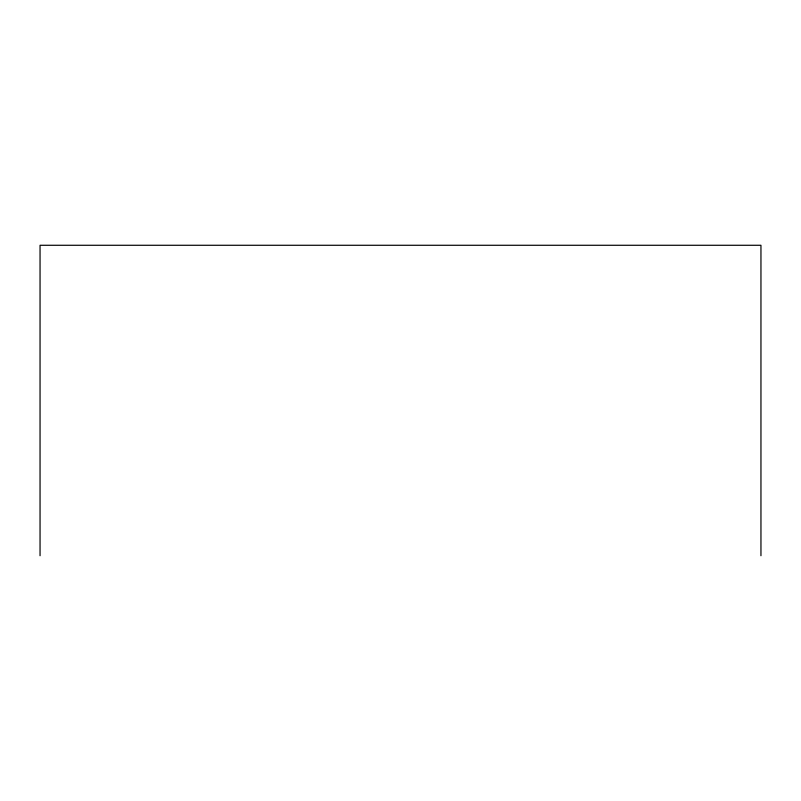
<?xml version="1.0" encoding="UTF-8"?>
<svg xmlns="http://www.w3.org/2000/svg" width="801" height="801" viewBox="0 0 801 801"><rect width="100%" height="100%" fill="white"/><g stroke="black" fill="none" stroke-linecap="round" stroke-linejoin="round"><path stroke-width="1.2" d="M760.95 555.724L760.95 245.276L40.05 245.276L40.05 555.724"/></g></svg>
